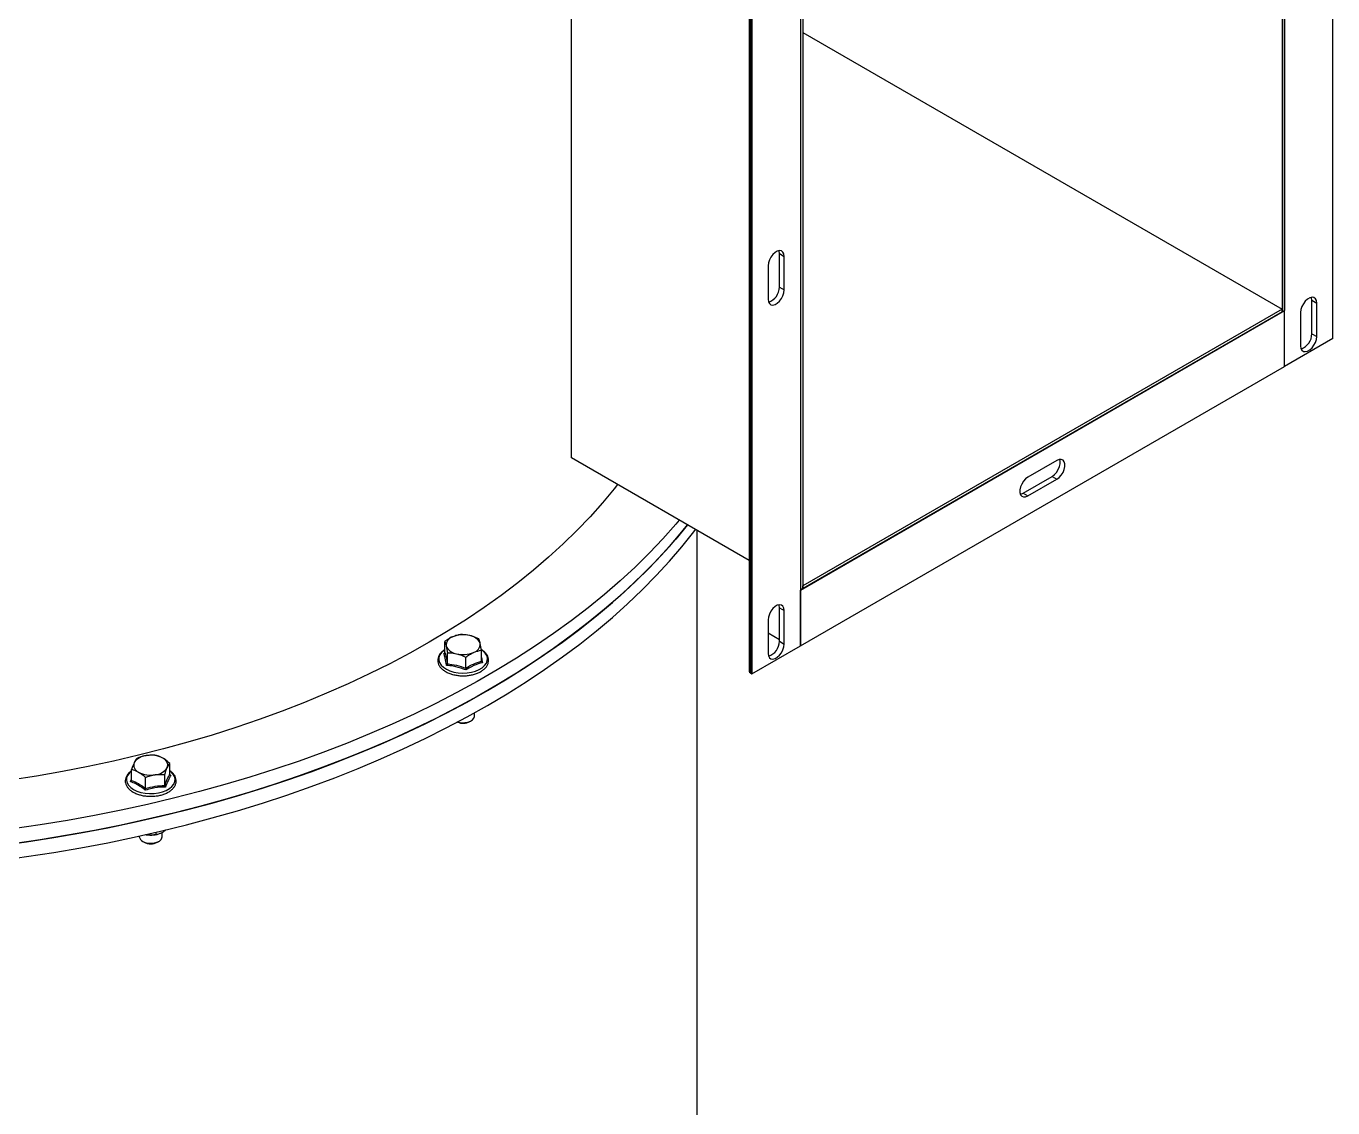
# Model space of a CAD drawing. Header units: millimetres. Extents: x 2 to 418, y 2 to 295.
# Drawn here: x 217.14 to 248.96, y 166.99 to 193.31 of the extents above; entities that cross this region are included whole.
import ezdxf

# ---------------------------------------------------------------- set-up
doc = ezdxf.new("R2010")
doc.units = ezdxf.units.MM

msp = doc.modelspace()

# ---------------------------------------------------------------- linework, layer by layer
at = {"color": 7, "linetype": 'Continuous', "lineweight": 25}
for p, q in [((248.9562, 185.7125), (248.9562, 204.3115)), ((247.7777, 185.0322), (247.7777, 203.6312)), ((247.7187, 202.2363), (247.7187, 186.3591)), ((247.7777, 202.2703), (247.7777, 186.3931)), ((230.4171, 182.8083), (230.4171, 198.5329)), ((230.4171, 182.8083), (230.4171, 198.5328)), ((235.9925, 196.8278), (235.9925, 178.2288)), ((234.7422, 196.2155), (234.7422, 177.6165)), ((234.7747, 196.1701), (234.7747, 177.5711)), ((234.814, 196.1474), (234.814, 177.5485)), ((235.9925, 195.4669), (235.9925, 179.5897)), ((236.0515, 195.5009), (236.0515, 179.6237)), ((236.0515, 193.1625), (247.7187, 186.4271)), ((235.4819, 187.7778), (235.5997, 187.7098)), ((235.4819, 186.9613), (235.4819, 187.7778)), ((235.5997, 186.8932), (235.5997, 187.7098)), ((235.2069, 187.483), (235.2069, 186.6665)), ((235.4819, 186.9613), (235.5997, 186.8932)), ((247.7187, 186.4271), (236.0515, 179.6918)), ((247.7187, 186.3591), (247.7187, 186.4271)), ((248.4455, 186.6425), (248.5633, 186.5745)), ((248.4455, 185.826), (248.4455, 186.6425)), ((248.5633, 185.7579), (248.5633, 186.5745)), ((235.9925, 179.5897), (247.7777, 186.3931)), ((247.7187, 186.3591), (236.0515, 179.6237)), ((247.7777, 186.3931), (247.7187, 186.3591)), ((247.7777, 185.0322), (247.7777, 186.3931)), ((248.1705, 186.3477), (248.1705, 185.5312)), ((248.4455, 185.826), (248.5633, 185.7579)), ((248.9562, 185.7125), (247.7777, 185.0322)), ((235.9925, 178.2288), (247.7777, 185.0322)), ((230.4171, 182.9444), (230.4171, 182.9444)), ((230.4171, 182.8764), (230.4171, 182.8764)), ((234.7422, 180.3115), (230.4171, 182.8083)), ((242.2387, 182.7419), (241.5315, 182.3337)), ((241.4137, 181.9481), (242.1208, 182.3563)), ((242.1208, 182.3563), (242.2387, 182.2882)), ((241.5315, 181.88), (242.2387, 182.2882)), ((241.4137, 181.9481), (241.5315, 181.88)), ((233.4823, 148.4954), (233.4823, 181.0388)), ((236.0515, 179.6237), (235.9925, 179.5897)), ((235.9925, 178.2288), (235.9925, 179.5897)), ((236.0515, 179.6237), (236.0515, 179.6918)), ((235.4819, 179.1588), (235.5997, 179.0907)), ((235.4819, 178.3422), (235.4819, 179.1588)), ((235.2069, 178.864), (235.2069, 178.0474)), ((235.5997, 178.2742), (235.5997, 179.0907)), ((235.2069, 178.5463), (235.4819, 178.3875)), ((227.3377, 178.0687), (227.3377, 178.3364)), ((234.814, 177.5485), (235.9925, 178.2288)), ((235.4819, 178.3422), (235.5997, 178.2742)), ((227.3127, 178.0463), (227.3359, 178.0604)), ((227.4005, 177.7933), (227.4005, 178.061)), ((227.845, 177.6871), (227.845, 177.9547)), ((228.2267, 177.8561), (228.2267, 178.1238)), ((234.7747, 177.5711), (234.814, 177.5485)), ((228.06, 176.5198), (228.06, 176.6006)), ((227.9461, 176.3877), (227.9787, 176.4065)), ((220.641, 175.1005), (220.641, 175.3682)), ((219.7115, 174.9567), (219.7115, 175.2244)), ((220.0518, 174.7603), (220.0518, 175.028)), ((220.5165, 174.8322), (220.5165, 175.0999)), ((220.6425, 175.0939), (220.6672, 175.0762)), ((219.8985, 173.6017), (219.8985, 173.586)), ((219.9798, 173.4726), (220.0124, 173.4538)), ((220.0529, 173.6362), (220.0684, 173.6336)), ((220.3008, 173.6931), (220.3008, 173.6431)), ((220.3402, 173.4538), (220.3727, 173.4726)), ((220.4146, 173.6687), (220.4184, 173.6702)), ((220.4541, 173.586), (220.4541, 173.6896))]:
    msp.add_line(p, q, dxfattribs=at)
at = {"color": 7, "linetype": 'Continuous', "lineweight": 25, "flags": 128}
for points in [[(235.5997, 187.7098), (235.5917, 187.7691), (235.5685, 187.8144), (235.5319, 187.8421), (235.4849, 187.8498), (235.4312, 187.837), (235.3753, 187.8048), (235.3217, 187.7556), (235.2747, 187.6936), (235.238, 187.6236), (235.2148, 187.5515), (235.2069, 187.483)], [(235.4819, 187.7778), (235.4739, 187.8371), (235.4701, 187.8483)], [(235.2069, 186.6665), (235.2148, 186.6072), (235.238, 186.5618), (235.2747, 186.5342), (235.3217, 186.5264), (235.3753, 186.5392), (235.4312, 186.5715), (235.4849, 186.6206), (235.5319, 186.6827), (235.5685, 186.7526), (235.5917, 186.8247), (235.5997, 186.8932)], [(248.5633, 186.5745), (248.5554, 186.6338), (248.5321, 186.6791), (248.4955, 186.7068), (248.4485, 186.7145), (248.3949, 186.7017), (248.339, 186.6695), (248.2853, 186.6203), (248.2383, 186.5583), (248.2017, 186.4883), (248.1784, 186.4162), (248.1705, 186.3477)], [(248.4455, 186.6425), (248.4375, 186.7018), (248.4337, 186.713)], [(248.1705, 185.5312), (248.1784, 185.4719), (248.2017, 185.4265), (248.2383, 185.3989), (248.2853, 185.3911), (248.339, 185.4039), (248.3949, 185.4362), (248.4485, 185.4853), (248.4955, 185.5474), (248.5321, 185.6173), (248.5554, 185.6894), (248.5633, 185.7579)], [(242.1208, 182.3563), (242.1761, 182.3974), (242.227, 182.4536), (242.2692, 182.5202), (242.2995, 182.592), (242.3152, 182.663), (242.3152, 182.7276), (242.3055, 182.7669)], [(242.2387, 182.2882), (242.294, 182.3294), (242.3448, 182.3855), (242.3871, 182.4522), (242.4173, 182.524), (242.4331, 182.595), (242.4331, 182.6596), (242.4173, 182.7124), (242.3871, 182.7493), (242.3448, 182.7672), (242.294, 182.7646), (242.2387, 182.7419)], [(241.5315, 182.3337), (241.4762, 182.2925), (241.4254, 182.2364), (241.3831, 182.1697), (241.3529, 182.0979), (241.3371, 182.0269), (241.3371, 181.9623), (241.3529, 181.9095), (241.3831, 181.8726), (241.4254, 181.8547), (241.4762, 181.8573), (241.5315, 181.88)], [(231.5393, 182.1605), (231.4566, 182.055), (231.1727, 181.7109), (230.8712, 181.3718), (230.5524, 181.0381), (230.2167, 180.7099), (229.8642, 180.3876), (229.4954, 180.0714), (229.1105, 179.7618), (228.7099, 179.4588), (228.2938, 179.1628), (227.8628, 178.8741), (227.4172, 178.5929), (226.9573, 178.3194), (226.4836, 178.0539), (225.9964, 177.7967), (225.4963, 177.5478), (224.9836, 177.3077), (224.4588, 177.0764), (223.9224, 176.8542), (223.3748, 176.6413), (222.8165, 176.4378), (222.248, 176.244), (221.6698, 176.06), (221.0824, 175.8859), (220.4863, 175.722), (219.8821, 175.5684), (219.2703, 175.4251), (218.6514, 175.2924), (218.0259, 175.1703), (217.3945, 175.059), (216.7576, 174.9586)], [(241.3469, 181.923), (241.3584, 181.9253), (241.4137, 181.9481)], [(233.0441, 181.2918), (232.9596, 181.1923), (232.6459, 180.8394), (232.3151, 180.4917), (231.9673, 180.1496), (231.6029, 179.8133), (231.2222, 179.4831), (230.8254, 179.1593), (230.413, 178.8421), (229.9851, 178.5317), (229.5422, 178.2284), (229.0846, 177.9325), (228.6127, 177.6442), (228.1269, 177.3638), (227.6274, 177.0913), (227.1149, 176.8272), (226.5896, 176.5715), (226.0519, 176.3245), (225.5024, 176.0864), (224.9414, 175.8573), (224.3695, 175.6376), (223.7869, 175.4272), (223.1943, 175.2264), (222.5921, 175.0355), (221.9808, 174.8544), (221.3608, 174.6834), (220.7328, 174.5225), (220.097, 174.372), (219.4542, 174.232), (218.8047, 174.1025), (218.1492, 173.9837), (217.4881, 173.8756), (216.8219, 173.7784)], [(233.2461, 181.1752), (232.9596, 180.8294), (232.6459, 180.4765), (232.3151, 180.1288), (231.9673, 179.7867), (231.6029, 179.4504), (231.2222, 179.1202), (230.8254, 178.7964), (230.413, 178.4792), (229.9851, 178.1688), (229.5422, 177.8655), (229.0846, 177.5696), (228.6127, 177.2813), (228.1269, 177.0009), (227.6274, 176.7284), (227.1149, 176.4643), (226.5896, 176.2086), (226.0519, 175.9616), (225.5024, 175.7235), (224.9414, 175.4944), (224.3695, 175.2746), (223.7869, 175.0643), (223.1943, 174.8635), (222.5921, 174.6725), (221.9808, 174.4915), (221.3608, 174.3205), (220.7328, 174.1596), (220.097, 174.0091), (219.4542, 173.8691), (218.8047, 173.7396), (218.1492, 173.6208), (217.4881, 173.5127), (216.8219, 173.4155)], [(228.3715, 177.1401), (228.8504, 177.4245), (229.3152, 177.7167), (229.7655, 178.0163), (230.2009, 178.3231), (230.6211, 178.6369), (231.0258, 178.9575), (231.4146, 179.2846), (231.7872, 179.6178), (232.1433, 179.9571), (232.4826, 180.302), (232.8049, 180.6523), (233.1099, 181.0077), (233.2461, 181.1752)], [(228.3715, 176.7772), (228.8504, 177.0616), (229.3152, 177.3537), (229.7655, 177.6534), (230.2009, 177.9602), (230.6211, 178.274), (231.0258, 178.5946), (231.4146, 178.9216), (231.7872, 179.2549), (232.1433, 179.5942), (232.4826, 179.9391), (232.8049, 180.2894), (233.1099, 180.6448), (233.3973, 181.0051), (233.4412, 181.0626)], [(235.5997, 179.0907), (235.5917, 179.15), (235.5685, 179.1954), (235.5319, 179.223), (235.4849, 179.2308), (235.4312, 179.218), (235.3753, 179.1857), (235.3217, 179.1366), (235.2747, 179.0745), (235.238, 179.0046), (235.2148, 178.9325), (235.2069, 178.864)], [(235.4819, 179.1588), (235.4739, 179.2181), (235.4701, 179.2292)], [(235.2069, 178.0474), (235.2148, 177.9881), (235.238, 177.9428), (235.2747, 177.9151), (235.3217, 177.9074), (235.3753, 177.9202), (235.4312, 177.9524), (235.4849, 178.0016), (235.5319, 178.0636), (235.5685, 178.1336), (235.5917, 178.2057), (235.5997, 178.2742)], [(216.4871, 173.3709), (217.1556, 173.4627), (217.8193, 173.5654), (218.4777, 173.6788), (219.1302, 173.803), (219.7765, 173.9378), (220.4158, 174.0831), (221.0478, 174.2388), (221.6719, 174.4047), (222.2876, 174.5808), (222.8944, 174.7668), (223.4919, 174.9627), (224.0795, 175.1683), (224.6568, 175.3834), (225.2233, 175.6078), (225.7786, 175.8414), (226.3223, 176.084), (226.8538, 176.3354), (227.3728, 176.5953), (227.8788, 176.8636), (228.3715, 177.1401)], [(216.4871, 173.008), (217.1556, 173.0998), (217.8193, 173.2025), (218.4777, 173.3159), (219.1302, 173.4401), (219.7765, 173.5749), (220.4158, 173.7202), (221.0478, 173.8759), (221.6719, 174.0418), (222.2876, 174.2179), (222.8944, 174.4039), (223.4919, 174.5998), (224.0795, 174.8054), (224.6568, 175.0205), (225.2233, 175.2449), (225.7786, 175.4785), (226.3223, 175.7211), (226.8538, 175.9725), (227.3728, 176.2324), (227.8788, 176.5007), (228.3715, 176.7772)], [(227.6515, 176.3783), (227.6759, 176.3717), (227.7491, 176.3606), (227.8247, 176.3614), (227.8972, 176.3739), (227.9612, 176.3972), (228.0119, 176.4296), (228.0455, 176.4687), (228.0596, 176.5116), (228.06, 176.5198)], [(219.9799, 173.4726), (220.0401, 173.4462), (220.1105, 173.4302), (220.1858, 173.4257), (220.2603, 173.4331), (220.3286, 173.4519), (220.3856, 173.4806), (220.4271, 173.5171), (220.45, 173.5587), (220.4541, 173.586)]]:
    msp.add_lwpolyline(points, dxfattribs=at)
at = {"color": 8, "linetype": 'Continuous', "lineweight": 25, "flags": 128}
for points in [[(227.3377, 178.1349), (227.3181, 178.1214), (227.2585, 178.0685), (227.2167, 178.0103), (227.1941, 177.9485), (227.1916, 177.8855), (227.2092, 177.8232), (227.2463, 177.7639), (227.3016, 177.7095), (227.3734, 177.662), (227.459, 177.6228), (227.5557, 177.5934)], [(227.5557, 177.5934), (227.66, 177.5747), (227.7685, 177.5675), (227.8775, 177.5718), (227.9833, 177.5877), (228.0822, 177.6145), (228.1708, 177.6513), (228.2463, 177.6969), (228.3059, 177.7498), (228.3477, 177.8081), (228.3703, 177.8698), (228.3728, 177.9328), (228.3552, 177.9951), (228.3181, 178.0544), (228.2628, 178.1088), (228.2327, 178.1309)], [(219.7115, 175.1871), (219.6591, 175.1416), (219.6149, 175.0839), (219.5899, 175.0225), (219.5849, 174.9595), (219.6, 174.8971), (219.6347, 174.8373), (219.6879, 174.7822), (219.7576, 174.7337)], [(219.7576, 174.7337), (219.8417, 174.6934), (219.9371, 174.6627), (220.0407, 174.6426), (220.1489, 174.6339), (220.2581, 174.6368), (220.3644, 174.6513), (220.4644, 174.6767), (220.5545, 174.7124), (220.6317, 174.757), (220.6935, 174.809), (220.7376, 174.8667), (220.7626, 174.9281), (220.7677, 174.9911), (220.7526, 175.0536), (220.7179, 175.1134), (220.6647, 175.1685), (220.641, 175.1871)]]:
    msp.add_lwpolyline(points, dxfattribs=at)
at = {"color": 7, "linetype": 'Continuous', "lineweight": 25}
for centre, radius, start, end in [((235.0906, 186.9658), 0.3913, 289.09852, 359.33785), ((248.0542, 185.8305), 0.3913, 289.09852, 359.33785), ((227.7836, 177.8287), 0.6728, 76.41532, 112.27709), ((227.9055, 178.1707), 0.3141, 22.69606, 83.39302), ((227.5824, 178.2444), 0.2138, 104.58096, 184.0989), ((227.6589, 178.3503), 0.3141, 202.69606, 263.39302), ((227.982, 178.2766), 0.2138, 284.58096, 4.0989), ((235.0906, 178.3468), 0.3913, 289.09854, 359.33785), ((227.7808, 178.6923), 0.6728, 256.41532, 292.27709), ((234.7978, 177.622), 0.0559, 185.6948, 245.62534), ((227.7813, 176.7057), 0.3582, 247.55743, 297.40016), ((219.9465, 175.3279), 0.1832, 160.539, 249.25792), ((220.0912, 175.1793), 0.3804, 93.4335, 146.56112), ((220.177, 174.9287), 0.6396, 62.64283, 99.7711), ((220.406, 175.3254), 0.1832, 340.539, 69.25792), ((220.1756, 175.7247), 0.6396, 242.64283, 279.7711), ((220.2613, 175.474), 0.3804, 273.4335, 326.56112), ((220.0363, 173.599), 0.1384, 185.38279, 245.93735), ((220.1763, 173.7607), 0.3479, 241.89259, 298.11278), ((220.1768, 174.2909), 0.6661, 260.64002, 290.91732)]:
    msp.add_arc(centre, radius, start, end, dxfattribs=at)
for points, knots in [([(227.7194, 178.5055), (227.6884, 178.5003), (227.6259, 178.4897), (227.5612, 178.4642), (227.5286, 178.4513)], [0, 0, 0, 0, 0.495458, 1, 1, 1, 1]), ([(227.9417, 178.4827), (227.8837, 178.4929), (227.8084, 178.5062), (227.736, 178.5056), (227.7194, 178.5055)], [0, 0, 0, 0, 0.7706379, 1, 1, 1, 1]), ([(228.1639, 178.3992), (228.1087, 178.4246), (228.0354, 178.4584), (227.9602, 178.4779), (227.9417, 178.4827)], [0, 0, 0, 0, 0.7536937, 1, 1, 1, 1]), ([(227.5286, 178.4513), (227.524, 178.4493), (227.4596, 178.4203), (227.3964, 178.3768), (227.3377, 178.3364)], [0, 0, 0, 0, 0.0702211, 1, 1, 1, 1]), ([(227.3377, 178.3364), (227.3428, 178.3225), (227.3531, 178.2946), (227.3637, 178.2511), (227.3691, 178.2291)], [0, 0, 0, 0, 0.495458, 1, 1, 1, 1]), ([(227.3691, 178.2291), (227.3699, 178.2258), (227.3805, 178.1789), (227.3908, 178.1178), (227.4005, 178.061)], [0, 0, 0, 0, 0.0702211, 1, 1, 1, 1]), ([(228.1953, 178.2919), (228.1946, 178.2951), (228.184, 178.3412), (228.1736, 178.3713), (228.1639, 178.3992)], [0, 0, 0, 0, 0.0702211, 1, 1, 1, 1]), ([(228.2267, 178.1238), (228.2216, 178.1547), (228.2113, 178.217), (228.2007, 178.2668), (228.1953, 178.2919)], [0, 0, 0, 0, 0.495458, 1, 1, 1, 1]), ([(227.3265, 178.1318), (227.307, 178.1184), (227.2642, 178.0889), (227.2153, 178.0345), (227.1791, 177.9723), (227.1615, 177.9067), (227.1626, 177.8411), (227.1812, 177.778), (227.2162, 177.7187), (227.2668, 177.664), (227.3322, 177.6151), (227.4108, 177.5735), (227.486, 177.5457), (227.5512, 177.528), (227.6186, 177.514), (227.7049, 177.5031), (227.8095, 177.5006), (227.9133, 177.5085), (228.0136, 177.5267), (228.1075, 177.5548), (228.1925, 177.5923), (228.2662, 177.6383), (228.3263, 177.692), (228.3705, 177.752), (228.3969, 177.8164), (228.4046, 177.8823), (228.3941, 177.9468), (228.3669, 178.0081), (228.323, 178.0647), (228.2793, 178.1063), (228.2463, 178.1261), (228.2376, 178.1314)], [0, 0, 0, 0, 0.031413, 0.0690911, 0.1063919, 0.1428186, 0.1782702, 0.2133262, 0.2485888, 0.2846469, 0.3214882, 0.3587506, 0.3960963, 0.4156931, 0.4353443, 0.4725362, 0.5097219, 0.546914, 0.5841457, 0.6214596, 0.6588998, 0.6964936, 0.7342049, 0.7717465, 0.8086395, 0.844519, 0.8796652, 0.9147256, 0.9503705, 0.9868743, 1, 1, 1, 1]), ([(227.3127, 178.0463), (227.3128, 178.0463), (227.3164, 178.0467), (227.3232, 178.0482), (227.3311, 178.0531), (227.3366, 178.06), (227.3373, 178.0658), (227.3377, 178.0687)], [0, 0, 0, 0, 0.00612663, 0.26776949, 0.5287437, 0.76388747, 1, 1, 1, 1]), ([(227.379, 177.7555), (227.3764, 177.7711), (227.3631, 177.8497), (227.3413, 177.9559), (227.3208, 178.0207), (227.3127, 178.0463)], [0, 0, 0, 0, 0.13052335, 0.6552334, 1, 1, 1, 1]), ([(227.3377, 178.0687), (227.348, 178.0324), (227.3689, 177.9586), (227.3899, 177.849), (227.4005, 177.7933)], [0, 0, 0, 0, 0.4922436, 1, 1, 1, 1]), ([(227.4005, 178.061), (227.4171, 178.0612), (227.4895, 178.0617), (227.5648, 178.0485), (227.6228, 178.0383)], [0, 0, 0, 0, 0.2293621, 1, 1, 1, 1]), ([(227.6228, 178.0383), (227.6413, 178.0335), (227.7165, 178.0139), (227.7898, 177.9802), (227.845, 177.9547)], [0, 0, 0, 0, 0.24630627, 1, 1, 1, 1]), ([(227.845, 177.9547), (227.876, 177.977), (227.9386, 178.0218), (228.0032, 178.0536), (228.0359, 178.0697)], [0, 0, 0, 0, 0.495458, 1, 1, 1, 1]), ([(227.845, 177.6871), (227.9076, 177.7237), (228.0348, 177.798), (228.1621, 177.8366), (228.2267, 177.8561)], [0, 0, 0, 0, 0.4922436, 1, 1, 1, 1]), ([(228.0359, 178.0697), (228.0404, 178.0717), (228.1048, 178.0998), (228.168, 178.1122), (228.2267, 178.1238)], [0, 0, 0, 0, 0.0702211, 1, 1, 1, 1]), ([(228.2267, 177.8561), (228.2271, 177.853), (228.2278, 177.8468), (228.2333, 177.8373), (228.2412, 177.8287), (228.248, 177.8239), (228.2517, 177.8218), (228.2517, 177.8218)], [0, 0, 0, 0, 0.2361125, 0.4712563, 0.7322305, 0.9938734, 1, 1, 1, 1]), ([(227.4005, 177.7933), (227.4002, 177.7902), (227.3996, 177.7839), (227.3949, 177.7736), (227.3881, 177.7638), (227.3822, 177.7581), (227.3791, 177.7555), (227.379, 177.7555)], [0, 0, 0, 0, 0.2361125, 0.4712563, 0.7322305, 0.9938734, 1, 1, 1, 1]), ([(227.8485, 177.6432), (227.8284, 177.6513), (227.7273, 177.6917), (227.5687, 177.7378), (227.4329, 177.7505), (227.379, 177.7555)], [0, 0, 0, 0, 0.13052335, 0.6552334, 1, 1, 1, 1]), ([(227.4005, 177.7933), (227.4734, 177.7848), (227.6216, 177.7673), (227.7698, 177.7141), (227.845, 177.6871)], [0, 0, 0, 0, 0.4922436, 1, 1, 1, 1]), ([(227.845, 177.6871), (227.8451, 177.6838), (227.8452, 177.6773), (227.8459, 177.6657), (227.8471, 177.6541), (227.848, 177.6467), (227.8485, 177.6433), (227.8485, 177.6432)], [0, 0, 0, 0, 0.2361125, 0.4712563, 0.7322305, 0.9938734, 1, 1, 1, 1]), ([(228.2517, 177.8218), (228.2342, 177.8173), (228.1464, 177.7948), (228.0096, 177.7424), (227.8943, 177.6714), (227.8485, 177.6432)], [0, 0, 0, 0, 0.1305234, 0.6552334, 1, 1, 1, 1]), ([(219.7738, 175.3889), (219.7723, 175.3857), (219.7513, 175.34), (219.7307, 175.2801), (219.7115, 175.2244)], [0, 0, 0, 0, 0.0702211, 1, 1, 1, 1]), ([(219.8361, 175.4927), (219.826, 175.4794), (219.8055, 175.4526), (219.7845, 175.4103), (219.7738, 175.3889)], [0, 0, 0, 0, 0.495458, 1, 1, 1, 1]), ([(220.0684, 175.559), (220.0629, 175.5581), (219.9845, 175.5456), (219.9076, 175.5182), (219.8361, 175.4927)], [0, 0, 0, 0, 0.0702211, 1, 1, 1, 1]), ([(220.3008, 175.5646), (220.2631, 175.5672), (220.1869, 175.5726), (220.1082, 175.5636), (220.0684, 175.559)], [0, 0, 0, 0, 0.495458, 1, 1, 1, 1]), ([(220.4709, 175.4968), (220.4265, 175.5187), (220.3689, 175.5472), (220.3135, 175.5613), (220.3008, 175.5646)], [0, 0, 0, 0, 0.7706379, 1, 1, 1, 1]), ([(220.641, 175.3682), (220.5987, 175.4048), (220.5426, 175.4534), (220.4851, 175.4882), (220.4709, 175.4968)], [0, 0, 0, 0, 0.7536937, 1, 1, 1, 1]), ([(220.5787, 175.2644), (220.5802, 175.2676), (220.6012, 175.3124), (220.6219, 175.3413), (220.641, 175.3682)], [0, 0, 0, 0, 0.0702211, 1, 1, 1, 1]), ([(219.7115, 175.191), (219.7011, 175.1843), (219.6664, 175.1621), (219.6221, 175.1163), (219.5809, 175.0555), (219.5585, 174.9904), (219.5546, 174.9246), (219.5687, 174.8607), (219.5994, 174.8002), (219.6459, 174.7442), (219.6975, 174.7019), (219.7466, 174.6709), (219.8005, 174.6425), (219.8741, 174.613), (219.9699, 174.5873), (220.0713, 174.5717), (220.1757, 174.5664), (220.28, 174.5716), (220.3815, 174.5871), (220.4773, 174.6126), (220.5649, 174.6476), (220.6419, 174.6914), (220.7058, 174.7432), (220.7544, 174.8017), (220.7857, 174.8651), (220.7985, 174.931), (220.7927, 174.9961), (220.7698, 175.0584), (220.7302, 175.1163), (220.6869, 175.1611), (220.6524, 175.1836), (220.641, 175.1911)], [0, 0, 0, 0, 0.0164066, 0.0545009, 0.0923383, 0.1294138, 0.1654607, 0.2009119, 0.2364027, 0.2725953, 0.3096354, 0.3291921, 0.3491788, 0.3869153, 0.4246027, 0.4622219, 0.4997969, 0.5373668, 0.5749686, 0.6126409, 0.6504297, 0.6883697, 0.7264509, 0.7644653, 0.8019654, 0.8384924, 0.8741303, 0.9095187, 0.94532, 0.9819786, 1, 1, 1, 1]), ([(219.7115, 175.2244), (219.7243, 175.2212), (219.7797, 175.2071), (219.8373, 175.1786), (219.8816, 175.1566)], [0, 0, 0, 0, 0.2293621, 1, 1, 1, 1]), ([(219.8816, 175.1566), (219.8958, 175.148), (219.9534, 175.1133), (220.0095, 175.0646), (220.0518, 175.028)], [0, 0, 0, 0, 0.2463063, 1, 1, 1, 1]), ([(220.0518, 175.028), (220.0895, 175.0423), (220.1657, 175.0713), (220.2444, 175.0866), (220.2841, 175.0943)], [0, 0, 0, 0, 0.495458, 1, 1, 1, 1]), ([(220.2841, 175.0943), (220.2896, 175.0952), (220.3681, 175.1069), (220.445, 175.1032), (220.5165, 175.0999)], [0, 0, 0, 0, 0.0702211, 1, 1, 1, 1]), ([(220.5165, 175.0999), (220.5266, 175.1302), (220.547, 175.1913), (220.5681, 175.2399), (220.5787, 175.2644)], [0, 0, 0, 0, 0.495458, 1, 1, 1, 1]), ([(220.5165, 174.8322), (220.5369, 174.8851), (220.5784, 174.9925), (220.6199, 175.0641), (220.641, 175.1005)], [0, 0, 0, 0, 0.4922436, 1, 1, 1, 1]), ([(220.6672, 175.0762), (220.6613, 175.0671), (220.6319, 175.0216), (220.5867, 174.9335), (220.5501, 174.8327), (220.5356, 174.7928)], [0, 0, 0, 0, 0.1305234, 0.6552334, 1, 1, 1, 1]), ([(220.6672, 175.0762), (220.6671, 175.0762), (220.6633, 175.0768), (220.6562, 175.0788), (220.6479, 175.0843), (220.6422, 175.0916), (220.6414, 175.0975), (220.641, 175.1005)], [0, 0, 0, 0, 0.00612663, 0.26776949, 0.5287437, 0.76388747, 1, 1, 1, 1]), ([(219.7115, 174.9567), (219.7112, 174.9536), (219.7104, 174.9475), (219.7047, 174.9384), (219.6964, 174.9304), (219.6892, 174.9261), (219.6855, 174.9243), (219.6854, 174.9243)], [0, 0, 0, 0, 0.2361125, 0.4712563, 0.7322305, 0.9938734, 1, 1, 1, 1]), ([(220.0447, 174.7168), (220.0294, 174.729), (219.9525, 174.7899), (219.8313, 174.8681), (219.7268, 174.9083), (219.6854, 174.9243)], [0, 0, 0, 0, 0.1305234, 0.6552334, 1, 1, 1, 1]), ([(219.7115, 174.9567), (219.7674, 174.9333), (219.8807, 174.8859), (219.9942, 174.8026), (220.0518, 174.7603)], [0, 0, 0, 0, 0.4922436, 1, 1, 1, 1]), ([(220.5356, 174.7928), (220.5144, 174.7927), (220.408, 174.7926), (220.2417, 174.7749), (220.1007, 174.7333), (220.0447, 174.7168)], [0, 0, 0, 0, 0.1305234, 0.6552334, 1, 1, 1, 1]), ([(220.0518, 174.7603), (220.0516, 174.7571), (220.0514, 174.7506), (220.0499, 174.7391), (220.0477, 174.7276), (220.0458, 174.7203), (220.0448, 174.7169), (220.0447, 174.7168)], [0, 0, 0, 0, 0.2361125, 0.4712563, 0.7322305, 0.9938734, 1, 1, 1, 1]), ([(220.0518, 174.7603), (220.128, 174.781), (220.2829, 174.8229), (220.4378, 174.8291), (220.5165, 174.8322)], [0, 0, 0, 0, 0.4922436, 1, 1, 1, 1]), ([(220.5165, 174.8322), (220.5168, 174.829), (220.5173, 174.8227), (220.5215, 174.812), (220.5276, 174.8018), (220.5328, 174.7956), (220.5356, 174.7928), (220.5356, 174.7928)], [0, 0, 0, 0, 0.2361125, 0.4712563, 0.7322305, 0.9938734, 1, 1, 1, 1]), ([(220.4709, 173.6959), (220.4748, 173.6981), (220.4996, 173.7125), (220.5236, 173.7345), (220.5438, 173.753)], [0, 0, 0, 0, 0.1575531, 1, 1, 1, 1]), ([(220.0453, 173.6394), (220.0519, 173.6374), (220.0596, 173.635), (220.0673, 173.6338), (220.0684, 173.6336)], [0, 0, 0, 0, 0.8590576, 1, 1, 1, 1]), ([(220.0684, 173.6336), (220.101, 173.6303), (220.1672, 173.6236), (220.2442, 173.632), (220.288, 173.6406), (220.3008, 173.6431)], [0, 0, 0, 0, 0.4062935, 0.8272725, 1, 1, 1, 1]), ([(220.3008, 173.6431), (220.3152, 173.6444), (220.3693, 173.6496), (220.4279, 173.6763), (220.4709, 173.6959)], [0, 0, 0, 0, 0.2661302, 1, 1, 1, 1])]:
    msp.add_open_spline(points, degree=3, knots=knots, dxfattribs=at)
at = {"color": 8, "linetype": 'Continuous', "lineweight": 25}
for points, knots in [([(228.2267, 177.9439), (228.227, 177.9427), (228.2348, 177.9101), (228.2434, 177.8651), (228.2517, 177.8218)], [0, 0, 0, 0, 0.0383651, 1, 1, 1, 1]), ([(219.6854, 174.9243), (219.6913, 174.9401), (219.7001, 174.9638), (219.7087, 174.9829), (219.7115, 174.9892)], [0, 0, 0, 0, 0.67054844, 1, 1, 1, 1])]:
    msp.add_open_spline(points, degree=3, knots=knots, dxfattribs=at)

doc.saveas('drawing.dxf')
